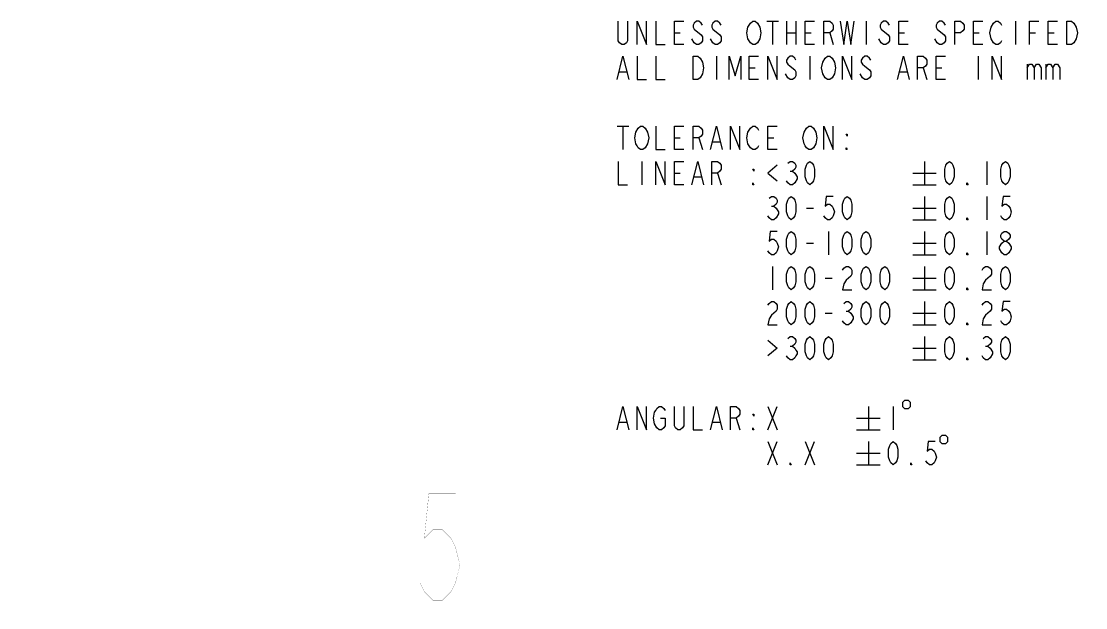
# Model space of a CAD drawing. Header units: millimetres. Extents: x 42 to 799, y 30 to 564.
# Drawn here: x 601.1 to 669.4, y 29.7 to 67.4 of the extents above; entities that cross this region are included whole.
import ezdxf

# ---------------------------------------------------------------- set-up
doc = ezdxf.new("R2010")
doc.units = ezdxf.units.MM
doc.header["$LTSCALE"] = 46.255
doc.layers.get('0').update_dxf_attribs({"linetype": 'CONTINUOUS'})

msp = doc.modelspace()

# ---------------------------------------------------------------- linework, layer by layer
at = {"color": 2, "linetype": 'Continuous'}
for p, q in [((648.909, 67.378), (649.659, 67.378)), ((649.284, 67.378), (649.284, 65.878)), ((650.184, 67.378), (650.184, 65.878)), ((650.784, 67.378), (650.784, 65.878)), ((655.284, 67.378), (655.284, 65.878)), ((664.884, 67.378), (664.884, 65.878)), ((642.984, 66.628), (643.359, 66.628)), ((650.184, 66.628), (650.784, 66.628)), ((651.384, 66.628), (651.759, 66.628)), ((652.959, 66.628), (653.184, 65.878)), ((657.384, 66.628), (657.759, 66.628)), ((662.184, 66.628), (662.559, 66.628)), ((665.784, 66.628), (666.159, 66.628)), ((666.984, 66.628), (667.359, 66.628)), ((644.259, 66.003), (644.109, 66.253)), ((645.459, 66.003), (645.309, 66.253)), ((656.259, 66.003), (656.109, 66.253)), ((659.859, 66.003), (659.709, 66.253)), ((645.684, 65.128), (645.684, 63.628)), ((651.684, 65.128), (651.684, 63.628)), ((662.484, 65.128), (662.484, 63.628)), ((647.784, 64.378), (648.159, 64.378)), ((658.959, 64.378), (659.184, 63.628)), ((659.784, 64.378), (660.159, 64.378)), ((665.634, 64.628), (665.634, 63.628)), ((666.834, 64.628), (666.834, 63.628)), ((639.459, 64.128), (639.909, 64.128)), ((650.259, 63.753), (650.109, 64.003)), ((655.059, 63.753), (654.909, 64.003)), ((657.459, 64.128), (657.909, 64.128)), ((639.309, 60.628), (640.059, 60.628)), ((639.684, 60.628), (639.684, 59.128)), ((642.984, 59.878), (643.359, 59.878)), ((644.559, 59.878), (644.784, 59.128)), ((645.459, 59.628), (645.909, 59.628)), ((648.984, 59.878), (649.359, 59.878)), ((640.884, 58.378), (640.884, 56.878)), ((659.034, 58.378), (659.034, 56.878)), ((663.034, 58.378), (663.034, 56.878)), ((642.984, 57.628), (643.359, 57.628)), ((645.759, 57.628), (645.984, 56.878)), ((650.409, 57.753), (650.559, 57.753)), ((658.284, 57.628), (659.784, 57.628)), ((644.259, 57.378), (644.709, 57.378)), ((658.284, 56.878), (659.784, 56.878)), ((659.034, 56.128), (659.034, 54.628)), ((663.034, 56.128), (663.034, 54.628)), ((649.209, 55.503), (649.359, 55.503)), ((651.459, 55.378), (651.909, 55.378)), ((658.284, 55.378), (659.784, 55.378)), ((658.284, 54.628), (659.784, 54.628)), ((652.884, 53.878), (652.884, 52.378)), ((659.034, 53.878), (659.034, 52.378)), ((663.034, 53.878), (663.034, 52.378)), ((651.459, 53.128), (651.909, 53.128)), ((658.284, 53.128), (659.784, 53.128)), ((658.284, 52.378), (659.784, 52.378)), ((664.159, 52.378), (664.009, 52.503)), ((649.284, 51.628), (649.284, 50.128)), ((659.034, 51.628), (659.034, 50.128)), ((652.659, 50.878), (653.109, 50.878)), ((658.284, 50.878), (659.784, 50.878)), ((658.284, 50.128), (659.784, 50.128)), ((659.034, 49.378), (659.034, 47.878)), ((652.659, 48.628), (653.109, 48.628)), ((654.009, 48.753), (654.159, 48.753)), ((658.284, 48.628), (659.784, 48.628)), ((658.284, 47.878), (659.784, 47.878)), ((650.409, 46.503), (650.559, 46.503)), ((659.034, 47.128), (659.034, 45.628)), ((662.959, 46.503), (663.109, 46.503)), ((658.284, 46.378), (659.784, 46.378)), ((658.284, 45.628), (659.784, 45.628)), ((648.984, 42.628), (649.584, 41.128)), ((648.984, 41.128), (649.584, 42.628)), ((655.434, 42.628), (655.434, 41.128)), ((657.034, 42.628), (657.034, 41.128)), ((646.959, 41.878), (647.184, 41.128)), ((654.684, 41.878), (656.184, 41.878)), ((639.459, 41.628), (639.909, 41.628)), ((645.459, 41.628), (645.909, 41.628)), ((654.684, 41.128), (656.184, 41.128)), ((648.984, 40.378), (649.584, 38.878)), ((648.984, 38.878), (649.584, 40.378)), ((651.384, 40.378), (651.984, 38.878)), ((651.384, 38.878), (651.984, 40.378)), ((655.434, 40.378), (655.434, 38.878)), ((654.684, 39.628), (656.184, 39.628)), ((654.684, 38.878), (656.184, 38.878))]:
    msp.add_line(p, q, dxfattribs=at)
for points in [[(639.984, 67.378), (639.984, 66.128), (639.909, 66.003), (639.759, 65.878), (639.609, 65.878), (639.459, 66.003), (639.384, 66.128), (639.384, 67.378)], [(640.584, 65.878), (640.584, 67.378), (641.184, 65.878), (641.184, 67.378)], [(641.784, 67.378), (641.784, 65.878), (642.384, 65.878)], [(643.584, 65.878), (642.984, 65.878), (642.984, 67.378), (643.584, 67.378)], [(644.784, 67.128), (644.709, 67.253), (644.559, 67.378), (644.409, 67.378), (644.259, 67.253), (644.184, 67.128), (644.184, 67.003), (644.259, 66.878)], [(645.984, 67.128), (645.909, 67.253), (645.759, 67.378), (645.609, 67.378), (645.459, 67.253), (645.384, 67.128), (645.384, 67.003), (645.459, 66.878)], [(647.859, 66.003), (647.709, 66.253), (647.634, 66.628), (647.709, 67.003)], [(647.709, 67.003), (647.859, 67.253), (648.009, 67.378), (648.159, 67.378), (648.309, 67.253)], [(648.309, 67.253), (648.459, 67.003), (648.534, 66.628), (648.459, 66.253)], [(651.984, 65.878), (651.384, 65.878), (651.384, 67.378), (651.984, 67.378)], [(652.584, 65.878), (652.584, 67.378), (652.959, 67.378), (653.109, 67.253), (653.184, 67.128), (653.184, 66.878), (653.109, 66.753), (652.959, 66.628), (652.584, 66.628)], [(653.634, 67.378), (653.859, 65.878), (654.084, 67.378), (654.309, 65.878), (654.534, 67.378)], [(656.784, 67.128), (656.709, 67.253), (656.559, 67.378), (656.409, 67.378), (656.259, 67.253), (656.184, 67.128), (656.184, 67.003), (656.259, 66.878)], [(657.984, 65.878), (657.384, 65.878), (657.384, 67.378), (657.984, 67.378)], [(660.384, 67.128), (660.309, 67.253), (660.159, 67.378), (660.009, 67.378), (659.859, 67.253), (659.784, 67.128), (659.784, 67.003), (659.859, 66.878)], [(660.984, 65.878), (660.984, 67.378), (661.359, 67.378), (661.509, 67.253), (661.584, 67.128), (661.584, 66.878), (661.509, 66.753), (661.359, 66.628), (660.984, 66.628)], [(662.784, 65.878), (662.184, 65.878), (662.184, 67.378), (662.784, 67.378)], [(663.459, 66.003), (663.309, 66.253), (663.234, 66.628), (663.309, 67.003)], [(663.309, 67.003), (663.459, 67.253), (663.609, 67.378), (663.759, 67.378), (663.909, 67.253), (663.984, 67.128)], [(665.784, 65.878), (665.784, 67.378), (666.384, 67.378)], [(667.584, 65.878), (666.984, 65.878), (666.984, 67.378), (667.584, 67.378)], [(668.184, 67.378), (668.484, 67.378), (668.634, 67.253)], [(668.784, 66.253), (668.634, 66.003), (668.484, 65.878), (668.184, 65.878), (668.184, 67.378)], [(668.634, 67.253), (668.784, 67.003), (668.859, 66.628), (668.784, 66.253)], [(644.259, 66.878), (644.709, 66.503), (644.784, 66.378), (644.784, 66.128), (644.709, 66.003), (644.559, 65.878), (644.409, 65.878), (644.259, 66.003)], [(645.459, 66.878), (645.909, 66.503), (645.984, 66.378), (645.984, 66.128), (645.909, 66.003), (645.759, 65.878), (645.609, 65.878), (645.459, 66.003)], [(656.259, 66.878), (656.709, 66.503), (656.784, 66.378), (656.784, 66.128), (656.709, 66.003), (656.559, 65.878), (656.409, 65.878), (656.259, 66.003)], [(659.859, 66.878), (660.309, 66.503), (660.384, 66.378), (660.384, 66.128), (660.309, 66.003), (660.159, 65.878), (660.009, 65.878), (659.859, 66.003)], [(648.459, 66.253), (648.309, 66.003), (648.159, 65.878), (648.009, 65.878), (647.859, 66.003)], [(663.984, 66.128), (663.909, 66.003), (663.759, 65.878), (663.609, 65.878), (663.459, 66.003)], [(639.309, 63.628), (639.684, 65.128), (640.059, 63.628)], [(640.584, 65.128), (640.584, 63.628), (641.184, 63.628)], [(641.784, 65.128), (641.784, 63.628), (642.384, 63.628)], [(644.184, 65.128), (644.484, 65.128), (644.634, 65.003)], [(644.784, 64.003), (644.634, 63.753), (644.484, 63.628), (644.184, 63.628), (644.184, 65.128)], [(644.634, 65.003), (644.784, 64.753), (644.859, 64.378), (644.784, 64.003)], [(646.509, 63.628), (646.509, 65.128), (646.884, 63.878), (647.259, 65.128), (647.259, 63.628)], [(648.384, 63.628), (647.784, 63.628), (647.784, 65.128), (648.384, 65.128)], [(648.984, 63.628), (648.984, 65.128), (649.584, 63.628), (649.584, 65.128)], [(650.784, 64.878), (650.709, 65.003), (650.559, 65.128), (650.409, 65.128), (650.259, 65.003), (650.184, 64.878), (650.184, 64.753), (650.259, 64.628), (650.409, 64.503), (650.709, 64.253)], [(652.509, 64.753), (652.659, 65.003), (652.809, 65.128), (652.959, 65.128), (653.109, 65.003)], [(653.109, 65.003), (653.259, 64.753), (653.334, 64.378), (653.259, 64.003)], [(653.784, 63.628), (653.784, 65.128), (654.384, 63.628), (654.384, 65.128)], [(655.584, 64.878), (655.509, 65.003), (655.359, 65.128), (655.209, 65.128), (655.059, 65.003), (654.984, 64.878), (654.984, 64.753), (655.059, 64.628), (655.209, 64.503)], [(657.309, 63.628), (657.684, 65.128), (658.059, 63.628)], [(658.584, 63.628), (658.584, 65.128), (658.959, 65.128), (659.109, 65.003), (659.184, 64.878), (659.184, 64.628), (659.109, 64.503), (658.959, 64.378), (658.584, 64.378)], [(660.384, 63.628), (659.784, 63.628), (659.784, 65.128), (660.384, 65.128)], [(663.384, 63.628), (663.384, 65.128), (663.984, 63.628), (663.984, 65.128)], [(650.709, 64.253), (650.784, 64.128), (650.784, 63.878), (650.709, 63.753), (650.559, 63.628), (650.409, 63.628), (650.259, 63.753)], [(652.659, 63.753), (652.509, 64.003), (652.434, 64.378), (652.509, 64.753)], [(655.209, 64.503), (655.509, 64.253), (655.584, 64.128), (655.584, 63.878), (655.509, 63.753), (655.359, 63.628), (655.209, 63.628), (655.059, 63.753)], [(665.634, 64.378), (665.784, 64.628), (665.934, 64.628), (666.084, 64.378), (666.084, 63.628)], [(666.084, 64.378), (666.234, 64.628), (666.384, 64.628), (666.534, 64.378), (666.534, 63.628)], [(666.834, 64.378), (666.984, 64.628), (667.134, 64.628), (667.284, 64.378), (667.284, 63.628)], [(667.284, 64.378), (667.434, 64.628), (667.584, 64.628), (667.734, 64.378), (667.734, 63.628)], [(653.259, 64.003), (653.109, 63.753), (652.959, 63.628), (652.809, 63.628), (652.659, 63.753)], [(641.109, 59.253), (640.959, 59.128), (640.809, 59.128), (640.659, 59.253), (640.584, 59.378), (640.509, 59.503), (640.434, 59.878), (640.509, 60.253)], [(640.509, 60.253), (640.659, 60.503), (640.809, 60.628), (640.959, 60.628), (641.109, 60.503)], [(641.109, 60.503), (641.259, 60.253), (641.334, 59.878), (641.259, 59.503), (641.109, 59.253)], [(641.784, 60.628), (641.784, 59.128), (642.384, 59.128)], [(643.584, 59.128), (642.984, 59.128), (642.984, 60.628), (643.584, 60.628)], [(644.184, 59.128), (644.184, 60.628), (644.559, 60.628), (644.709, 60.503), (644.784, 60.378), (644.784, 60.128), (644.709, 60.003), (644.559, 59.878), (644.184, 59.878)], [(645.309, 59.128), (645.684, 60.628), (646.059, 59.128)], [(646.584, 59.128), (646.584, 60.628), (647.184, 59.128), (647.184, 60.628)], [(648.384, 59.378), (648.309, 59.253), (648.159, 59.128), (648.009, 59.128), (647.859, 59.253), (647.784, 59.378), (647.709, 59.503), (647.634, 59.878), (647.709, 60.253)], [(647.709, 60.253), (647.859, 60.503), (648.009, 60.628), (648.159, 60.628), (648.309, 60.503), (648.384, 60.378)], [(649.584, 59.128), (648.984, 59.128), (648.984, 60.628), (649.584, 60.628)], [(651.909, 59.253), (651.759, 59.128), (651.609, 59.128), (651.459, 59.253), (651.384, 59.378), (651.309, 59.503), (651.234, 59.878), (651.309, 60.253)], [(651.309, 60.253), (651.459, 60.503), (651.609, 60.628), (651.759, 60.628), (651.909, 60.503)], [(651.909, 60.503), (652.059, 60.253), (652.134, 59.878), (652.059, 59.503), (651.909, 59.253)], [(652.584, 59.128), (652.584, 60.628), (653.184, 59.128), (653.184, 60.628)], [(654.084, 60.128), (654.084, 60.003), (654.009, 60.128), (654.084, 60.128)], [(654.084, 59.128), (654.009, 59.128), (654.009, 59.253), (654.084, 59.128)], [(639.384, 58.378), (639.384, 56.878), (639.984, 56.878)], [(641.784, 56.878), (641.784, 58.378), (642.384, 56.878), (642.384, 58.378)], [(643.584, 56.878), (642.984, 56.878), (642.984, 58.378), (643.584, 58.378)], [(644.109, 56.878), (644.484, 58.378), (644.859, 56.878)], [(645.384, 56.878), (645.384, 58.378), (645.759, 58.378), (645.909, 58.253), (645.984, 58.128), (645.984, 57.878), (645.909, 57.753), (645.759, 57.628), (645.384, 57.628)], [(649.584, 58.128), (648.984, 57.628), (649.584, 57.128)], [(650.259, 58.253), (650.409, 58.378), (650.559, 58.378), (650.709, 58.253), (650.784, 58.128), (650.784, 58.003), (650.709, 57.878), (650.559, 57.753), (650.709, 57.628)], [(651.684, 56.878), (651.534, 57.003), (651.459, 57.128), (651.384, 57.378), (651.384, 57.878), (651.459, 58.128), (651.534, 58.253), (651.684, 58.378), (651.834, 58.253), (651.909, 58.128), (651.984, 57.878), (651.984, 57.378), (651.909, 57.128), (651.834, 57.003), (651.684, 56.878)], [(660.634, 56.878), (660.484, 57.003), (660.409, 57.128), (660.334, 57.378), (660.334, 57.878), (660.409, 58.128), (660.484, 58.253), (660.634, 58.378), (660.784, 58.253), (660.859, 58.128), (660.934, 57.878), (660.934, 57.378), (660.859, 57.128), (660.784, 57.003), (660.634, 56.878)], [(664.234, 56.878), (664.084, 57.003), (664.009, 57.128), (663.934, 57.378), (663.934, 57.878), (664.009, 58.128), (664.084, 58.253), (664.234, 58.378), (664.384, 58.253), (664.459, 58.128), (664.534, 57.878), (664.534, 57.378), (664.459, 57.128), (664.384, 57.003), (664.234, 56.878)], [(648.084, 57.878), (648.084, 57.753), (648.009, 57.878), (648.084, 57.878)], [(650.709, 57.628), (650.859, 57.378), (650.859, 57.253)], [(648.084, 56.878), (648.009, 56.878), (648.009, 57.003), (648.084, 56.878)], [(650.859, 57.253), (650.709, 57.003), (650.559, 56.878), (650.409, 56.878), (650.259, 57.003), (650.184, 57.128)], [(661.834, 56.878), (661.759, 56.878), (661.759, 57.003), (661.834, 56.878)], [(649.059, 56.003), (649.209, 56.128), (649.359, 56.128), (649.509, 56.003), (649.584, 55.878), (649.584, 55.753), (649.509, 55.628), (649.359, 55.503), (649.509, 55.378), (649.584, 55.253), (649.659, 55.128), (649.659, 55.003)], [(650.484, 54.628), (650.334, 54.753), (650.259, 54.878), (650.184, 55.128), (650.184, 55.628), (650.259, 55.878), (650.334, 56.003), (650.484, 56.128), (650.634, 56.003), (650.709, 55.878), (650.784, 55.628), (650.784, 55.128), (650.709, 54.878), (650.634, 54.753), (650.484, 54.628)], [(653.184, 56.128), (652.734, 56.128), (652.659, 55.503), (652.809, 55.628), (652.959, 55.628), (653.109, 55.503), (653.184, 55.378), (653.259, 55.128), (653.184, 54.878), (653.109, 54.753), (652.959, 54.628), (652.809, 54.628), (652.659, 54.753), (652.584, 54.878)], [(654.084, 54.628), (653.934, 54.753), (653.859, 54.878), (653.784, 55.128), (653.784, 55.628), (653.859, 55.878), (653.934, 56.003), (654.084, 56.128), (654.234, 56.003), (654.309, 55.878), (654.384, 55.628), (654.384, 55.128), (654.309, 54.878), (654.234, 54.753), (654.084, 54.628)], [(660.634, 54.628), (660.484, 54.753), (660.409, 54.878), (660.334, 55.128), (660.334, 55.628), (660.409, 55.878), (660.484, 56.003), (660.634, 56.128), (660.784, 56.003), (660.859, 55.878), (660.934, 55.628), (660.934, 55.128), (660.859, 54.878), (660.784, 54.753), (660.634, 54.628)], [(664.534, 56.128), (664.084, 56.128), (664.009, 55.503), (664.159, 55.628), (664.309, 55.628), (664.459, 55.503), (664.534, 55.378), (664.609, 55.128), (664.534, 54.878), (664.459, 54.753), (664.309, 54.628), (664.159, 54.628), (664.009, 54.753), (663.934, 54.878)], [(649.659, 55.003), (649.509, 54.753), (649.359, 54.628), (649.209, 54.628), (649.059, 54.753), (648.984, 54.878)], [(661.834, 54.628), (661.759, 54.628), (661.759, 54.753), (661.834, 54.628)], [(649.584, 53.878), (649.134, 53.878), (649.059, 53.253), (649.209, 53.378), (649.359, 53.378), (649.509, 53.253), (649.584, 53.128), (649.659, 52.878), (649.584, 52.628), (649.509, 52.503), (649.359, 52.378), (649.209, 52.378), (649.059, 52.503), (648.984, 52.628)], [(650.484, 52.378), (650.334, 52.503), (650.259, 52.628), (650.184, 52.878), (650.184, 53.378), (650.259, 53.628), (650.334, 53.753), (650.484, 53.878), (650.634, 53.753), (650.709, 53.628), (650.784, 53.378), (650.784, 52.878), (650.709, 52.628), (650.634, 52.503), (650.484, 52.378)], [(654.084, 52.378), (653.934, 52.503), (653.859, 52.628), (653.784, 52.878), (653.784, 53.378), (653.859, 53.628), (653.934, 53.753), (654.084, 53.878), (654.234, 53.753), (654.309, 53.628), (654.384, 53.378), (654.384, 52.878), (654.309, 52.628), (654.234, 52.503), (654.084, 52.378)], [(655.284, 52.378), (655.134, 52.503), (655.059, 52.628), (654.984, 52.878), (654.984, 53.378), (655.059, 53.628), (655.134, 53.753), (655.284, 53.878), (655.434, 53.753), (655.509, 53.628), (655.584, 53.378), (655.584, 52.878), (655.509, 52.628), (655.434, 52.503), (655.284, 52.378)], [(660.634, 52.378), (660.484, 52.503), (660.409, 52.628), (660.334, 52.878), (660.334, 53.378), (660.409, 53.628), (660.484, 53.753), (660.634, 53.878), (660.784, 53.753), (660.859, 53.628), (660.934, 53.378), (660.934, 52.878), (660.859, 52.628), (660.784, 52.503), (660.634, 52.378)], [(664.159, 53.253), (664.009, 53.378), (663.934, 53.503), (663.934, 53.628), (664.009, 53.753), (664.159, 53.878), (664.309, 53.878), (664.459, 53.753), (664.534, 53.628), (664.534, 53.503), (664.459, 53.378), (664.309, 53.253)], [(663.859, 52.878), (664.009, 53.128), (664.159, 53.253), (664.309, 53.253), (664.459, 53.128), (664.609, 52.878)], [(664.009, 52.503), (663.859, 52.753), (663.859, 52.878)], [(664.609, 52.878), (664.609, 52.753), (664.459, 52.503)], [(661.834, 52.378), (661.759, 52.378), (661.759, 52.503), (661.834, 52.378)], [(664.459, 52.503), (664.309, 52.378), (664.159, 52.378)], [(650.484, 50.128), (650.334, 50.253), (650.259, 50.378), (650.184, 50.628), (650.184, 51.128), (650.259, 51.378), (650.334, 51.503), (650.484, 51.628), (650.634, 51.503), (650.709, 51.378), (650.784, 51.128), (650.784, 50.628), (650.709, 50.378), (650.634, 50.253), (650.484, 50.128)], [(651.684, 50.128), (651.534, 50.253), (651.459, 50.378), (651.384, 50.628), (651.384, 51.128), (651.459, 51.378), (651.534, 51.503), (651.684, 51.628), (651.834, 51.503), (651.909, 51.378), (651.984, 51.128), (651.984, 50.628), (651.909, 50.378), (651.834, 50.253), (651.684, 50.128)], [(653.784, 51.378), (653.859, 51.503), (654.009, 51.628), (654.159, 51.628), (654.309, 51.503), (654.384, 51.378), (654.384, 51.128), (654.309, 51.003)], [(655.284, 50.128), (655.134, 50.253), (655.059, 50.378), (654.984, 50.628), (654.984, 51.128), (655.059, 51.378), (655.134, 51.503), (655.284, 51.628), (655.434, 51.503), (655.509, 51.378), (655.584, 51.128), (655.584, 50.628), (655.509, 50.378), (655.434, 50.253), (655.284, 50.128)], [(656.484, 50.128), (656.334, 50.253), (656.259, 50.378), (656.184, 50.628), (656.184, 51.128), (656.259, 51.378), (656.334, 51.503), (656.484, 51.628), (656.634, 51.503), (656.709, 51.378), (656.784, 51.128), (656.784, 50.628), (656.709, 50.378), (656.634, 50.253), (656.484, 50.128)], [(660.634, 50.128), (660.484, 50.253), (660.409, 50.378), (660.334, 50.628), (660.334, 51.128), (660.409, 51.378), (660.484, 51.503), (660.634, 51.628), (660.784, 51.503), (660.859, 51.378), (660.934, 51.128), (660.934, 50.628), (660.859, 50.378), (660.784, 50.253), (660.634, 50.128)], [(662.734, 51.378), (662.809, 51.503), (662.959, 51.628), (663.109, 51.628), (663.259, 51.503), (663.334, 51.378), (663.334, 51.128), (663.259, 51.003)], [(664.234, 50.128), (664.084, 50.253), (664.009, 50.378), (663.934, 50.628), (663.934, 51.128), (664.009, 51.378), (664.084, 51.503), (664.234, 51.628), (664.384, 51.503), (664.459, 51.378), (664.534, 51.128), (664.534, 50.628), (664.459, 50.378), (664.384, 50.253), (664.234, 50.128)], [(654.309, 51.003), (654.009, 50.753), (653.859, 50.503), (653.784, 50.128), (654.384, 50.128)], [(663.259, 51.003), (662.959, 50.753), (662.809, 50.503), (662.734, 50.128), (663.334, 50.128)], [(661.834, 50.128), (661.759, 50.128), (661.759, 50.253), (661.834, 50.128)], [(648.984, 49.128), (649.059, 49.253), (649.209, 49.378), (649.359, 49.378), (649.509, 49.253), (649.584, 49.128), (649.584, 48.878), (649.509, 48.753)], [(650.484, 47.878), (650.334, 48.003), (650.259, 48.128), (650.184, 48.378), (650.184, 48.878), (650.259, 49.128), (650.334, 49.253), (650.484, 49.378), (650.634, 49.253), (650.709, 49.128), (650.784, 48.878), (650.784, 48.378), (650.709, 48.128), (650.634, 48.003), (650.484, 47.878)], [(651.684, 47.878), (651.534, 48.003), (651.459, 48.128), (651.384, 48.378), (651.384, 48.878), (651.459, 49.128), (651.534, 49.253), (651.684, 49.378), (651.834, 49.253), (651.909, 49.128), (651.984, 48.878), (651.984, 48.378), (651.909, 48.128), (651.834, 48.003), (651.684, 47.878)], [(653.859, 49.253), (654.009, 49.378), (654.159, 49.378), (654.309, 49.253), (654.384, 49.128), (654.384, 49.003), (654.309, 48.878), (654.159, 48.753), (654.309, 48.628), (654.459, 48.378)], [(655.284, 47.878), (655.134, 48.003), (655.059, 48.128), (654.984, 48.378), (654.984, 48.878), (655.059, 49.128), (655.134, 49.253), (655.284, 49.378), (655.434, 49.253), (655.509, 49.128), (655.584, 48.878), (655.584, 48.378), (655.509, 48.128), (655.434, 48.003), (655.284, 47.878)], [(656.484, 47.878), (656.334, 48.003), (656.259, 48.128), (656.184, 48.378), (656.184, 48.878), (656.259, 49.128), (656.334, 49.253), (656.484, 49.378), (656.634, 49.253), (656.709, 49.128), (656.784, 48.878), (656.784, 48.378), (656.709, 48.128), (656.634, 48.003), (656.484, 47.878)], [(660.634, 47.878), (660.484, 48.003), (660.409, 48.128), (660.334, 48.378), (660.334, 48.878), (660.409, 49.128), (660.484, 49.253), (660.634, 49.378), (660.784, 49.253), (660.859, 49.128), (660.934, 48.878), (660.934, 48.378), (660.859, 48.128), (660.784, 48.003), (660.634, 47.878)], [(662.734, 49.128), (662.809, 49.253), (662.959, 49.378), (663.109, 49.378), (663.259, 49.253), (663.334, 49.128), (663.334, 48.878), (663.259, 48.753)], [(664.534, 49.378), (664.084, 49.378), (664.009, 48.753), (664.159, 48.878), (664.309, 48.878), (664.459, 48.753), (664.534, 48.628), (664.609, 48.378), (664.534, 48.128), (664.459, 48.003), (664.309, 47.878), (664.159, 47.878), (664.009, 48.003), (663.934, 48.128)], [(649.509, 48.753), (649.209, 48.503), (649.059, 48.253), (648.984, 47.878), (649.584, 47.878)], [(663.259, 48.753), (662.959, 48.503), (662.809, 48.253), (662.734, 47.878), (663.334, 47.878)], [(654.309, 48.003), (654.159, 47.878), (654.009, 47.878), (653.859, 48.003), (653.784, 48.128)], [(654.459, 48.378), (654.459, 48.253), (654.309, 48.003)], [(661.834, 47.878), (661.759, 47.878), (661.759, 48.003), (661.834, 47.878)], [(648.984, 46.878), (649.584, 46.378), (648.984, 45.878)], [(650.259, 47.003), (650.409, 47.128), (650.559, 47.128), (650.709, 47.003), (650.784, 46.878), (650.784, 46.753), (650.709, 46.628), (650.559, 46.503), (650.709, 46.378), (650.784, 46.253), (650.859, 46.128), (650.859, 46.003), (650.784, 45.878), (650.709, 45.753), (650.559, 45.628), (650.409, 45.628), (650.259, 45.753), (650.184, 45.878)], [(651.684, 45.628), (651.534, 45.753), (651.459, 45.878), (651.384, 46.128), (651.384, 46.628), (651.459, 46.878), (651.534, 47.003), (651.684, 47.128), (651.834, 47.003), (651.909, 46.878), (651.984, 46.628), (651.984, 46.128), (651.909, 45.878), (651.834, 45.753), (651.684, 45.628)], [(652.884, 45.628), (652.734, 45.753), (652.659, 45.878), (652.584, 46.128), (652.584, 46.628), (652.659, 46.878), (652.734, 47.003), (652.884, 47.128), (653.034, 47.003), (653.109, 46.878), (653.184, 46.628), (653.184, 46.128), (653.109, 45.878), (653.034, 45.753), (652.884, 45.628)], [(660.634, 45.628), (660.484, 45.753), (660.409, 45.878), (660.334, 46.128), (660.334, 46.628), (660.409, 46.878), (660.484, 47.003), (660.634, 47.128), (660.784, 47.003), (660.859, 46.878), (660.934, 46.628), (660.934, 46.128), (660.859, 45.878), (660.784, 45.753), (660.634, 45.628)], [(662.809, 47.003), (662.959, 47.128), (663.109, 47.128), (663.259, 47.003), (663.334, 46.878), (663.334, 46.753), (663.259, 46.628), (663.109, 46.503), (663.259, 46.378)], [(664.234, 45.628), (664.084, 45.753), (664.009, 45.878), (663.934, 46.128), (663.934, 46.628), (664.009, 46.878), (664.084, 47.003), (664.234, 47.128), (664.384, 47.003), (664.459, 46.878), (664.534, 46.628), (664.534, 46.128), (664.459, 45.878), (664.384, 45.753), (664.234, 45.628)], [(663.409, 46.003), (663.259, 45.753), (663.109, 45.628), (662.959, 45.628), (662.809, 45.753), (662.734, 45.878)], [(663.259, 46.378), (663.409, 46.128), (663.409, 46.003)], [(661.834, 45.628), (661.759, 45.628), (661.759, 45.753), (661.834, 45.628)], [(639.309, 41.128), (639.684, 42.628), (640.059, 41.128)], [(640.584, 41.128), (640.584, 42.628), (641.184, 41.128), (641.184, 42.628)], [(641.859, 41.253), (641.709, 41.503), (641.634, 41.878), (641.709, 42.253), (641.784, 42.378), (641.859, 42.503), (642.009, 42.628), (642.159, 42.628), (642.309, 42.503), (642.384, 42.378)], [(643.584, 42.628), (643.584, 41.378), (643.509, 41.253), (643.359, 41.128), (643.209, 41.128), (643.059, 41.253), (642.984, 41.378), (642.984, 42.628)], [(644.184, 42.628), (644.184, 41.128), (644.784, 41.128)], [(645.309, 41.128), (645.684, 42.628), (646.059, 41.128)], [(646.584, 41.128), (646.584, 42.628), (646.959, 42.628), (647.109, 42.503), (647.184, 42.378), (647.184, 42.128), (647.109, 42.003), (646.959, 41.878), (646.584, 41.878)], [(657.634, 42.878), (657.634, 42.628), (657.759, 42.503), (658.009, 42.503), (658.134, 42.628), (658.134, 42.878), (658.009, 43.003), (657.759, 43.003), (657.634, 42.878)], [(642.084, 41.878), (642.384, 41.878), (642.384, 41.378), (642.309, 41.253), (642.159, 41.128), (642.009, 41.128), (641.859, 41.253)], [(648.084, 42.128), (648.084, 42.003), (648.009, 42.128), (648.084, 42.128)], [(648.084, 41.128), (648.009, 41.128), (648.009, 41.253), (648.084, 41.128)], [(657.034, 38.878), (656.884, 39.003), (656.809, 39.128), (656.734, 39.378), (656.734, 39.878), (656.809, 40.128), (656.884, 40.253), (657.034, 40.378), (657.184, 40.253), (657.259, 40.128), (657.334, 39.878), (657.334, 39.378), (657.259, 39.128), (657.184, 39.003), (657.034, 38.878)], [(659.734, 40.378), (659.284, 40.378), (659.209, 39.753), (659.359, 39.878), (659.509, 39.878), (659.659, 39.753), (659.734, 39.628), (659.809, 39.378), (659.734, 39.128), (659.659, 39.003), (659.509, 38.878), (659.359, 38.878), (659.209, 39.003), (659.134, 39.128)], [(660.034, 40.628), (660.034, 40.378), (660.159, 40.253), (660.409, 40.253), (660.534, 40.378), (660.534, 40.628), (660.409, 40.753), (660.159, 40.753), (660.034, 40.628)], [(650.484, 38.878), (650.409, 38.878), (650.409, 39.003), (650.484, 38.878)], [(658.234, 38.878), (658.159, 38.878), (658.159, 39.003), (658.234, 38.878)]]:
    msp.add_lwpolyline(points, dxfattribs=at)
at = {"color": 7, "linetype": 'Continuous', "const_width": 0.01}
for points in [[(50.882, 38.12), (789.922, 38.12)], [(50.294, 37.533), (790.51, 37.533)], [(627.22, 37.01), (626.934, 34.154)], [(628.933, 37.01), (627.22, 37.01)], [(626.934, 34.154), (627.505, 34.725)], [(627.505, 34.725), (628.076, 34.725)], [(628.076, 34.725), (628.648, 34.154)], [(628.648, 34.154), (628.933, 33.583)], [(628.933, 33.583), (629.219, 32.44)], [(629.219, 32.44), (628.933, 31.298)], [(626.934, 30.727), (626.649, 31.298)], [(628.933, 31.298), (628.648, 30.727)], [(627.505, 30.156), (626.934, 30.727)], [(628.076, 30.156), (627.505, 30.156)], [(628.648, 30.727), (628.076, 30.156)], [(42.461, 29.7), (798.538, 29.7)]]:
    msp.add_lwpolyline(points, dxfattribs=at)

doc.saveas('drawing.dxf')
